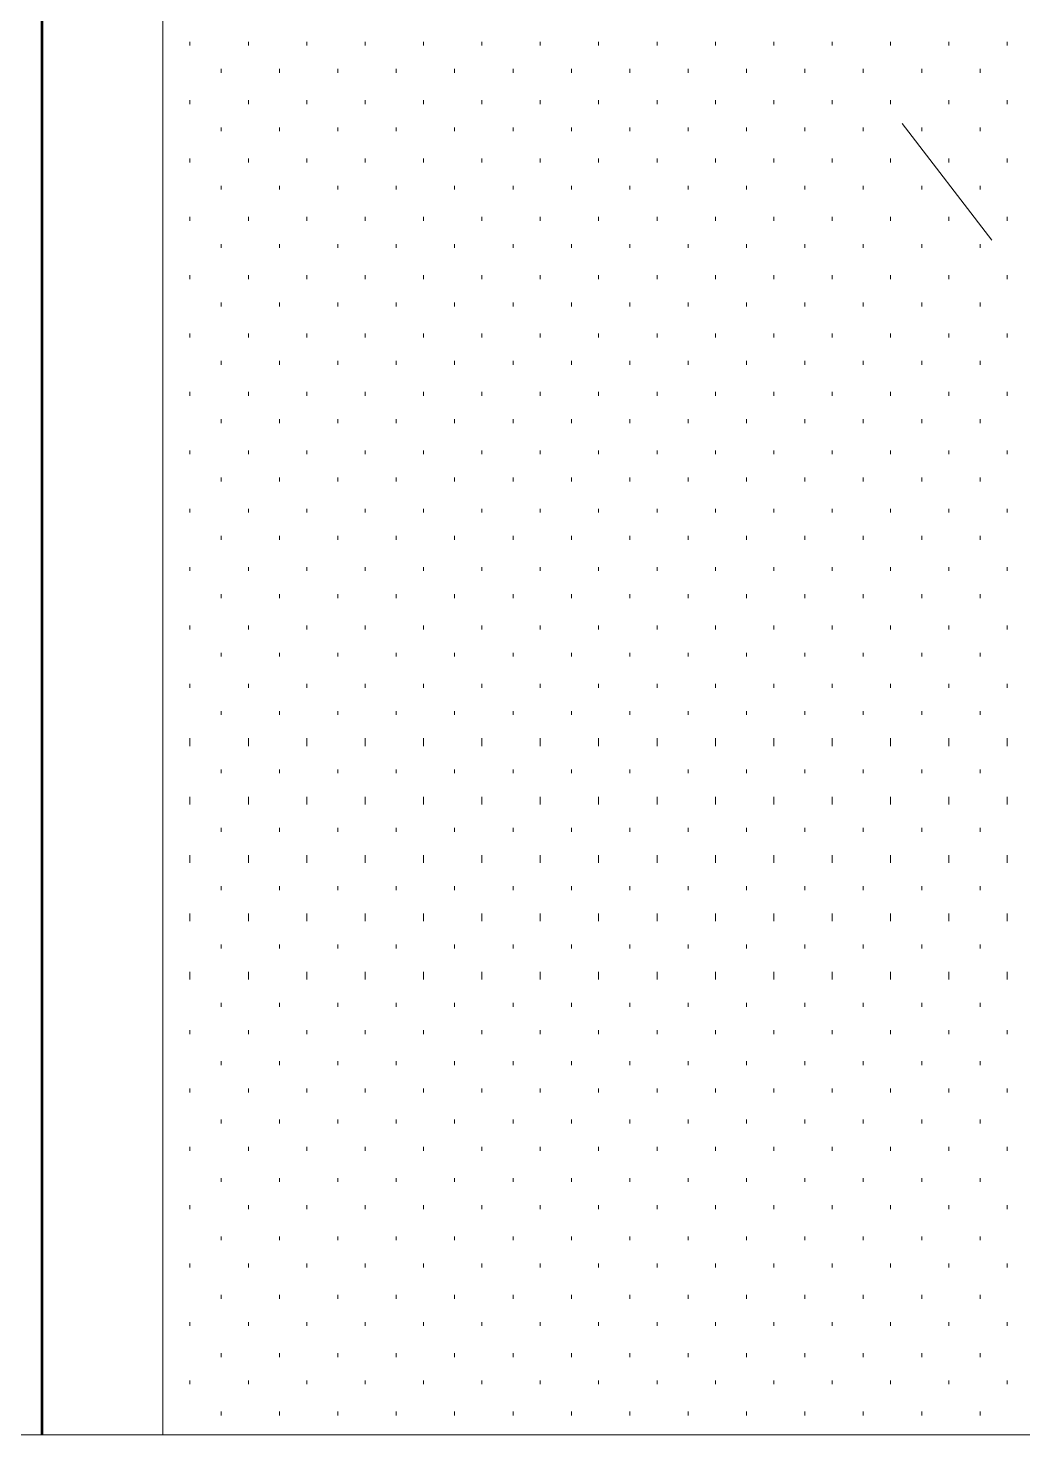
# Model space of a CAD drawing. Header units: inches. Extents: x -6061 to 13621, y -296 to 7483.
# Drawn here: x 12519.37 to 12539.84, y 670.54 to 699.49 of the extents above; entities that cross this region are included whole.
import ezdxf

# ---------------------------------------------------------------- set-up
doc = ezdxf.new("R2010")
doc.units = ezdxf.units.IN
doc.header["$MEASUREMENT"] = 0
doc.layers.get('0').update_dxf_attribs({"linetype": 'CONTINUOUS'})

msp = doc.modelspace()

# ---------------------------------------------------------------- linework, layer by layer
at = {"color": 7, "linetype": 'Continuous', "lineweight": 53, "true_color": 0x000007}
for q in [(12519.65709, 866.67745), (12519.65709, 670.53582)]:
    msp.add_line((12519.65709, 670.53582), q, dxfattribs=at)
at = {"color": 7, "linetype": 'Continuous', "lineweight": 9, "true_color": 0x000007}
for p, q in [((12519.65709, 766.56433), (12519.65709, 670.53582)), ((12522.1399, 766.56433), (12522.1399, 670.53582)), ((12522.1399, 764.08153), (12522.1399, 670.53582)), ((12539.19918, 695.12361), (12537.35709, 697.52632)), ((12502.83809, 670.53582), (12624.41547, 670.53582)), ((12519.65709, 670.53582), (12522.1399, 670.53582)), ((12522.1399, 670.53582), (12519.65709, 670.53582)), ((12627.539, 670.53582), (12519.65709, 670.53582)), ((12522.1399, 670.53582), (12558.18062, 670.53582)), ((12558.18062, 670.53582), (12522.1399, 670.53582))]:
    msp.add_line(p, q, dxfattribs=at)
at = {"color": 7, "linetype": 'Continuous', "lineweight": 9, "true_color": 0xffffff}
for p, q in [((12522.70053, 699.12813), (12522.70053, 699.20822)), ((12523.90189, 699.12813), (12523.90189, 699.20822)), ((12525.10325, 699.12813), (12525.10325, 699.20822)), ((12526.30461, 699.12813), (12526.30461, 699.20822)), ((12527.50596, 699.12813), (12527.50596, 699.20822)), ((12528.70732, 699.12813), (12528.70732, 699.20822)), ((12529.90868, 699.12813), (12529.90868, 699.20822)), ((12531.11004, 699.12813), (12531.11004, 699.20822)), ((12532.31139, 699.12813), (12532.31139, 699.20822)), ((12533.51275, 699.12813), (12533.51275, 699.20822)), ((12534.71411, 699.12813), (12534.71411, 699.20822)), ((12535.91547, 699.12813), (12535.91547, 699.20822)), ((12537.11682, 699.12813), (12537.11682, 699.20822)), ((12538.31818, 699.12813), (12538.31818, 699.20822)), ((12539.51954, 699.12813), (12539.51954, 699.20822)), ((12523.34126, 698.5675), (12523.34126, 698.64759)), ((12524.54262, 698.5675), (12524.54262, 698.64759)), ((12525.74397, 698.5675), (12525.74397, 698.64759)), ((12526.94533, 698.5675), (12526.94533, 698.64759)), ((12528.14669, 698.5675), (12528.14669, 698.64759)), ((12529.34805, 698.5675), (12529.34805, 698.64759)), ((12530.5494, 698.5675), (12530.5494, 698.64759)), ((12531.75076, 698.5675), (12531.75076, 698.64759)), ((12532.95212, 698.5675), (12532.95212, 698.64759)), ((12534.15347, 698.5675), (12534.15347, 698.64759)), ((12535.35483, 698.5675), (12535.35483, 698.64759)), ((12536.55619, 698.5675), (12536.55619, 698.64759)), ((12537.75755, 698.5675), (12537.75755, 698.64759)), ((12538.9589, 698.5675), (12538.9589, 698.64759)), ((12522.70053, 697.92677), (12522.70053, 698.00686)), ((12523.90189, 697.92677), (12523.90189, 698.00686)), ((12525.10325, 697.92677), (12525.10325, 698.00686)), ((12526.30461, 697.92677), (12526.30461, 698.00686)), ((12527.50596, 697.92677), (12527.50596, 698.00686)), ((12528.70732, 697.92677), (12528.70732, 698.00686)), ((12529.90868, 697.92677), (12529.90868, 698.00686)), ((12531.11004, 697.92677), (12531.11004, 698.00686)), ((12532.31139, 697.92677), (12532.31139, 698.00686)), ((12533.51275, 697.92677), (12533.51275, 698.00686)), ((12534.71411, 697.92677), (12534.71411, 698.00686)), ((12535.91547, 697.92677), (12535.91547, 698.00686)), ((12537.11682, 697.92677), (12537.11682, 698.00686)), ((12538.31818, 697.92677), (12538.31818, 698.00686)), ((12539.51954, 697.92677), (12539.51954, 698.00686)), ((12523.34126, 697.36614), (12523.34126, 697.44623)), ((12524.54262, 697.36614), (12524.54262, 697.44623)), ((12525.74397, 697.36614), (12525.74397, 697.44623)), ((12526.94533, 697.36614), (12526.94533, 697.44623)), ((12528.14669, 697.36614), (12528.14669, 697.44623)), ((12529.34805, 697.36614), (12529.34805, 697.44623)), ((12530.5494, 697.36614), (12530.5494, 697.44623)), ((12531.75076, 697.36614), (12531.75076, 697.44623)), ((12532.95212, 697.36614), (12532.95212, 697.44623)), ((12534.15347, 697.36614), (12534.15347, 697.44623)), ((12535.35483, 697.36614), (12535.35483, 697.44623)), ((12536.55619, 697.36614), (12536.55619, 697.44623)), ((12537.75755, 697.36614), (12537.75755, 697.44623)), ((12538.9589, 697.36614), (12538.9589, 697.44623)), ((12522.70053, 696.72542), (12522.70053, 696.80551)), ((12523.90189, 696.72542), (12523.90189, 696.80551)), ((12525.10325, 696.72542), (12525.10325, 696.80551)), ((12526.30461, 696.72542), (12526.30461, 696.80551)), ((12527.50596, 696.72542), (12527.50596, 696.80551)), ((12528.70732, 696.72542), (12528.70732, 696.80551)), ((12529.90868, 696.72542), (12529.90868, 696.80551)), ((12531.11004, 696.72542), (12531.11004, 696.80551)), ((12532.31139, 696.72542), (12532.31139, 696.80551)), ((12533.51275, 696.72542), (12533.51275, 696.80551)), ((12534.71411, 696.72542), (12534.71411, 696.80551)), ((12535.91547, 696.72542), (12535.91547, 696.80551)), ((12537.11682, 696.72542), (12537.11682, 696.80551)), ((12538.31818, 696.72542), (12538.31818, 696.80551)), ((12539.51954, 696.72542), (12539.51954, 696.80551)), ((12523.34126, 696.16478), (12523.34126, 696.24487)), ((12524.54262, 696.16478), (12524.54262, 696.24487)), ((12525.74397, 696.16478), (12525.74397, 696.24487)), ((12526.94533, 696.16478), (12526.94533, 696.24487)), ((12528.14669, 696.16478), (12528.14669, 696.24487)), ((12529.34805, 696.16478), (12529.34805, 696.24487)), ((12530.5494, 696.16478), (12530.5494, 696.24487)), ((12531.75076, 696.16478), (12531.75076, 696.24487)), ((12532.95212, 696.16478), (12532.95212, 696.24487)), ((12534.15347, 696.16478), (12534.15347, 696.24487)), ((12535.35483, 696.16478), (12535.35483, 696.24487)), ((12536.55619, 696.16478), (12536.55619, 696.24487)), ((12537.75755, 696.16478), (12537.75755, 696.24487)), ((12538.9589, 696.16478), (12538.9589, 696.24487)), ((12522.70053, 695.52406), (12522.70053, 695.60415)), ((12523.90189, 695.52406), (12523.90189, 695.60415)), ((12525.10325, 695.52406), (12525.10325, 695.60415)), ((12526.30461, 695.52406), (12526.30461, 695.60415)), ((12527.50596, 695.52406), (12527.50596, 695.60415)), ((12528.70732, 695.52406), (12528.70732, 695.60415)), ((12529.90868, 695.52406), (12529.90868, 695.60415)), ((12531.11004, 695.52406), (12531.11004, 695.60415)), ((12532.31139, 695.52406), (12532.31139, 695.60415)), ((12533.51275, 695.52406), (12533.51275, 695.60415)), ((12534.71411, 695.52406), (12534.71411, 695.60415)), ((12535.91547, 695.52406), (12535.91547, 695.60415)), ((12537.11682, 695.52406), (12537.11682, 695.60415)), ((12538.31818, 695.52406), (12538.31818, 695.60415)), ((12539.51954, 695.52406), (12539.51954, 695.60415)), ((12523.34126, 694.96343), (12523.34126, 695.04352)), ((12524.54262, 694.96343), (12524.54262, 695.04352)), ((12525.74397, 694.96343), (12525.74397, 695.04352)), ((12526.94533, 694.96343), (12526.94533, 695.04352)), ((12528.14669, 694.96343), (12528.14669, 695.04352)), ((12529.34805, 694.96343), (12529.34805, 695.04352)), ((12530.5494, 694.96343), (12530.5494, 695.04352)), ((12531.75076, 694.96343), (12531.75076, 695.04352)), ((12532.95212, 694.96343), (12532.95212, 695.04352)), ((12534.15347, 694.96343), (12534.15347, 695.04352)), ((12535.35483, 694.96343), (12535.35483, 695.04352)), ((12536.55619, 694.96343), (12536.55619, 695.04352)), ((12537.75755, 694.96343), (12537.75755, 695.04352)), ((12538.9589, 694.96343), (12538.9589, 695.04352)), ((12522.70053, 694.3227), (12522.70053, 694.40279)), ((12523.90189, 694.3227), (12523.90189, 694.40279)), ((12525.10325, 694.3227), (12525.10325, 694.40279)), ((12526.30461, 694.3227), (12526.30461, 694.40279)), ((12527.50596, 694.3227), (12527.50596, 694.40279)), ((12528.70732, 694.3227), (12528.70732, 694.40279)), ((12529.90868, 694.3227), (12529.90868, 694.40279)), ((12531.11004, 694.3227), (12531.11004, 694.40279)), ((12532.31139, 694.3227), (12532.31139, 694.40279)), ((12533.51275, 694.3227), (12533.51275, 694.40279)), ((12534.71411, 694.3227), (12534.71411, 694.40279)), ((12535.91547, 694.3227), (12535.91547, 694.40279)), ((12537.11682, 694.3227), (12537.11682, 694.40279)), ((12538.31818, 694.3227), (12538.31818, 694.40279)), ((12539.51954, 694.3227), (12539.51954, 694.40279)), ((12523.34126, 693.76207), (12523.34126, 693.84216)), ((12524.54262, 693.76207), (12524.54262, 693.84216)), ((12525.74397, 693.76207), (12525.74397, 693.84216)), ((12526.94533, 693.76207), (12526.94533, 693.84216)), ((12528.14669, 693.76207), (12528.14669, 693.84216)), ((12529.34805, 693.76207), (12529.34805, 693.84216)), ((12530.5494, 693.76207), (12530.5494, 693.84216)), ((12531.75076, 693.76207), (12531.75076, 693.84216)), ((12532.95212, 693.76207), (12532.95212, 693.84216)), ((12534.15347, 693.76207), (12534.15347, 693.84216)), ((12535.35483, 693.76207), (12535.35483, 693.84216)), ((12536.55619, 693.76207), (12536.55619, 693.84216)), ((12537.75755, 693.76207), (12537.75755, 693.84216)), ((12538.9589, 693.76207), (12538.9589, 693.84216)), ((12522.70053, 693.12134), (12522.70053, 693.20143)), ((12523.90189, 693.12134), (12523.90189, 693.20143)), ((12525.10325, 693.12134), (12525.10325, 693.20143)), ((12526.30461, 693.12134), (12526.30461, 693.20143)), ((12527.50596, 693.12134), (12527.50596, 693.20143)), ((12528.70732, 693.12134), (12528.70732, 693.20143)), ((12529.90868, 693.12134), (12529.90868, 693.20143)), ((12531.11004, 693.12134), (12531.11004, 693.20143)), ((12532.31139, 693.12134), (12532.31139, 693.20143)), ((12533.51275, 693.12134), (12533.51275, 693.20143)), ((12534.71411, 693.12134), (12534.71411, 693.20143)), ((12535.91547, 693.12134), (12535.91547, 693.20143)), ((12537.11682, 693.12134), (12537.11682, 693.20143)), ((12538.31818, 693.12134), (12538.31818, 693.20143)), ((12539.51954, 693.12134), (12539.51954, 693.20143)), ((12523.34126, 692.56071), (12523.34126, 692.6408)), ((12524.54262, 692.56071), (12524.54262, 692.6408)), ((12525.74397, 692.56071), (12525.74397, 692.6408)), ((12526.94533, 692.56071), (12526.94533, 692.6408)), ((12528.14669, 692.56071), (12528.14669, 692.6408)), ((12529.34805, 692.56071), (12529.34805, 692.6408)), ((12530.5494, 692.56071), (12530.5494, 692.6408)), ((12531.75076, 692.56071), (12531.75076, 692.6408)), ((12532.95212, 692.56071), (12532.95212, 692.6408)), ((12534.15347, 692.56071), (12534.15347, 692.6408)), ((12535.35483, 692.56071), (12535.35483, 692.6408)), ((12536.55619, 692.56071), (12536.55619, 692.6408)), ((12537.75755, 692.56071), (12537.75755, 692.6408)), ((12538.9589, 692.56071), (12538.9589, 692.6408)), ((12522.70053, 691.91999), (12522.70053, 692.00008)), ((12523.90189, 691.91999), (12523.90189, 692.00008)), ((12525.10325, 691.91999), (12525.10325, 692.00008)), ((12526.30461, 691.91999), (12526.30461, 692.00008)), ((12527.50596, 691.91999), (12527.50596, 692.00008)), ((12528.70732, 691.91999), (12528.70732, 692.00008)), ((12529.90868, 691.91999), (12529.90868, 692.00008)), ((12531.11004, 691.91999), (12531.11004, 692.00008)), ((12532.31139, 691.91999), (12532.31139, 692.00008)), ((12533.51275, 691.91999), (12533.51275, 692.00008)), ((12534.71411, 691.91999), (12534.71411, 692.00008)), ((12535.91547, 691.91999), (12535.91547, 692.00008)), ((12537.11682, 691.91999), (12537.11682, 692.00008)), ((12538.31818, 691.91999), (12538.31818, 692.00008)), ((12539.51954, 691.91999), (12539.51954, 692.00008)), ((12523.34126, 691.35935), (12523.34126, 691.43944)), ((12524.54262, 691.35935), (12524.54262, 691.43944)), ((12525.74397, 691.35935), (12525.74397, 691.43944)), ((12526.94533, 691.35935), (12526.94533, 691.43944)), ((12528.14669, 691.35935), (12528.14669, 691.43944)), ((12529.34805, 691.35935), (12529.34805, 691.43944)), ((12530.5494, 691.35935), (12530.5494, 691.43944)), ((12531.75076, 691.35935), (12531.75076, 691.43944)), ((12532.95212, 691.35935), (12532.95212, 691.43944)), ((12534.15347, 691.35935), (12534.15347, 691.43944)), ((12535.35483, 691.35935), (12535.35483, 691.43944)), ((12536.55619, 691.35935), (12536.55619, 691.43944)), ((12537.75755, 691.35935), (12537.75755, 691.43944)), ((12538.9589, 691.35935), (12538.9589, 691.43944)), ((12522.70053, 690.71863), (12522.70053, 690.79872)), ((12523.90189, 690.71863), (12523.90189, 690.79872)), ((12525.10325, 690.71863), (12525.10325, 690.79872)), ((12526.30461, 690.71863), (12526.30461, 690.79872)), ((12527.50596, 690.71863), (12527.50596, 690.79872)), ((12528.70732, 690.71863), (12528.70732, 690.79872)), ((12529.90868, 690.71863), (12529.90868, 690.79872)), ((12531.11004, 690.71863), (12531.11004, 690.79872)), ((12532.31139, 690.71863), (12532.31139, 690.79872)), ((12533.51275, 690.71863), (12533.51275, 690.79872)), ((12534.71411, 690.71863), (12534.71411, 690.79872)), ((12535.91547, 690.71863), (12535.91547, 690.79872)), ((12537.11682, 690.71863), (12537.11682, 690.79872)), ((12538.31818, 690.71863), (12538.31818, 690.79872)), ((12539.51954, 690.71863), (12539.51954, 690.79872)), ((12523.34126, 690.158), (12523.34126, 690.23809)), ((12524.54262, 690.158), (12524.54262, 690.23809)), ((12525.74397, 690.158), (12525.74397, 690.23809)), ((12526.94533, 690.158), (12526.94533, 690.23809)), ((12528.14669, 690.158), (12528.14669, 690.23809)), ((12529.34805, 690.158), (12529.34805, 690.23809)), ((12530.5494, 690.158), (12530.5494, 690.23809)), ((12531.75076, 690.158), (12531.75076, 690.23809)), ((12532.95212, 690.158), (12532.95212, 690.23809)), ((12534.15347, 690.158), (12534.15347, 690.23809)), ((12535.35483, 690.158), (12535.35483, 690.23809)), ((12536.55619, 690.158), (12536.55619, 690.23809)), ((12537.75755, 690.158), (12537.75755, 690.23809)), ((12538.9589, 690.158), (12538.9589, 690.23809)), ((12522.70053, 689.51727), (12522.70053, 689.59736)), ((12523.90189, 689.51727), (12523.90189, 689.59736)), ((12525.10325, 689.51727), (12525.10325, 689.59736)), ((12526.30461, 689.51727), (12526.30461, 689.59736)), ((12527.50596, 689.51727), (12527.50596, 689.59736)), ((12528.70732, 689.51727), (12528.70732, 689.59736)), ((12529.90868, 689.51727), (12529.90868, 689.59736)), ((12531.11004, 689.51727), (12531.11004, 689.59736)), ((12532.31139, 689.51727), (12532.31139, 689.59736)), ((12533.51275, 689.51727), (12533.51275, 689.59736)), ((12534.71411, 689.51727), (12534.71411, 689.59736)), ((12535.91547, 689.51727), (12535.91547, 689.59736)), ((12537.11682, 689.51727), (12537.11682, 689.59736)), ((12538.31818, 689.51727), (12538.31818, 689.59736)), ((12539.51954, 689.51727), (12539.51954, 689.59736)), ((12523.34126, 688.95664), (12523.34126, 689.03673)), ((12524.54262, 688.95664), (12524.54262, 689.03673)), ((12525.74397, 688.95664), (12525.74397, 689.03673)), ((12526.94533, 688.95664), (12526.94533, 689.03673)), ((12528.14669, 688.95664), (12528.14669, 689.03673)), ((12529.34805, 688.95664), (12529.34805, 689.03673)), ((12530.5494, 688.95664), (12530.5494, 689.03673)), ((12531.75076, 688.95664), (12531.75076, 689.03673)), ((12532.95212, 688.95664), (12532.95212, 689.03673)), ((12534.15347, 688.95664), (12534.15347, 689.03673)), ((12535.35483, 688.95664), (12535.35483, 689.03673)), ((12536.55619, 688.95664), (12536.55619, 689.03673)), ((12537.75755, 688.95664), (12537.75755, 689.03673)), ((12538.9589, 688.95664), (12538.9589, 689.03673)), ((12522.70053, 688.31591), (12522.70053, 688.39601)), ((12523.90189, 688.31591), (12523.90189, 688.39601)), ((12525.10325, 688.31591), (12525.10325, 688.39601)), ((12526.30461, 688.31591), (12526.30461, 688.39601)), ((12527.50596, 688.31591), (12527.50596, 688.39601)), ((12528.70732, 688.31591), (12528.70732, 688.39601)), ((12529.90868, 688.31591), (12529.90868, 688.39601)), ((12531.11004, 688.31591), (12531.11004, 688.39601)), ((12532.31139, 688.31591), (12532.31139, 688.39601)), ((12533.51275, 688.31591), (12533.51275, 688.39601)), ((12534.71411, 688.31591), (12534.71411, 688.39601)), ((12535.91547, 688.31591), (12535.91547, 688.39601)), ((12537.11682, 688.31591), (12537.11682, 688.39601)), ((12538.31818, 688.31591), (12538.31818, 688.39601)), ((12539.51954, 688.31591), (12539.51954, 688.39601)), ((12523.34126, 687.75528), (12523.34126, 687.83537)), ((12524.54262, 687.75528), (12524.54262, 687.83537)), ((12525.74397, 687.75528), (12525.74397, 687.83537)), ((12526.94533, 687.75528), (12526.94533, 687.83537)), ((12528.14669, 687.75528), (12528.14669, 687.83537)), ((12529.34805, 687.75528), (12529.34805, 687.83537)), ((12530.5494, 687.75528), (12530.5494, 687.83537)), ((12531.75076, 687.75528), (12531.75076, 687.83537)), ((12532.95212, 687.75528), (12532.95212, 687.83537)), ((12534.15347, 687.75528), (12534.15347, 687.83537)), ((12535.35483, 687.75528), (12535.35483, 687.83537)), ((12536.55619, 687.75528), (12536.55619, 687.83537)), ((12537.75755, 687.75528), (12537.75755, 687.83537)), ((12538.9589, 687.75528), (12538.9589, 687.83537)), ((12522.70053, 687.11456), (12522.70053, 687.19465)), ((12523.90189, 687.11456), (12523.90189, 687.19465)), ((12525.10325, 687.11456), (12525.10325, 687.19465)), ((12526.30461, 687.11456), (12526.30461, 687.19465)), ((12527.50596, 687.11456), (12527.50596, 687.19465)), ((12528.70732, 687.11456), (12528.70732, 687.19465)), ((12529.90868, 687.11456), (12529.90868, 687.19465)), ((12531.11004, 687.11456), (12531.11004, 687.19465)), ((12532.31139, 687.11456), (12532.31139, 687.19465)), ((12533.51275, 687.11456), (12533.51275, 687.19465)), ((12534.71411, 687.11456), (12534.71411, 687.19465)), ((12535.91547, 687.11456), (12535.91547, 687.19465)), ((12537.11682, 687.11456), (12537.11682, 687.19465)), ((12538.31818, 687.11456), (12538.31818, 687.19465)), ((12539.51954, 687.11456), (12539.51954, 687.19465)), ((12523.34126, 686.55392), (12523.34126, 686.63401)), ((12524.54262, 686.55392), (12524.54262, 686.63401)), ((12525.74397, 686.55392), (12525.74397, 686.63401)), ((12526.94533, 686.55392), (12526.94533, 686.63401)), ((12528.14669, 686.55392), (12528.14669, 686.63401)), ((12529.34805, 686.55392), (12529.34805, 686.63401)), ((12530.5494, 686.55392), (12530.5494, 686.63401)), ((12531.75076, 686.55392), (12531.75076, 686.63401)), ((12532.95212, 686.55392), (12532.95212, 686.63401)), ((12534.15347, 686.55392), (12534.15347, 686.63401)), ((12535.35483, 686.55392), (12535.35483, 686.63401)), ((12536.55619, 686.55392), (12536.55619, 686.63401)), ((12537.75755, 686.55392), (12537.75755, 686.63401)), ((12538.9589, 686.55392), (12538.9589, 686.63401)), ((12522.70053, 685.9132), (12522.70053, 685.99329)), ((12523.90189, 685.9132), (12523.90189, 685.99329)), ((12525.10325, 685.9132), (12525.10325, 685.99329)), ((12526.30461, 685.9132), (12526.30461, 685.99329)), ((12527.50596, 685.9132), (12527.50596, 685.99329)), ((12528.70732, 685.9132), (12528.70732, 685.99329)), ((12529.90868, 685.9132), (12529.90868, 685.99329)), ((12531.11004, 685.9132), (12531.11004, 685.99329)), ((12532.31139, 685.9132), (12532.31139, 685.99329)), ((12533.51275, 685.9132), (12533.51275, 685.99329)), ((12534.71411, 685.9132), (12534.71411, 685.99329)), ((12535.91547, 685.9132), (12535.91547, 685.99329)), ((12537.11682, 685.9132), (12537.11682, 685.99329)), ((12538.31818, 685.9132), (12538.31818, 685.99329)), ((12539.51954, 685.9132), (12539.51954, 685.99329)), ((12523.34126, 685.35257), (12523.34126, 685.43266)), ((12524.54262, 685.35257), (12524.54262, 685.43266)), ((12525.74397, 685.35257), (12525.74397, 685.43266)), ((12526.94533, 685.35257), (12526.94533, 685.43266)), ((12528.14669, 685.35257), (12528.14669, 685.43266)), ((12529.34805, 685.35257), (12529.34805, 685.43266)), ((12530.5494, 685.35257), (12530.5494, 685.43266)), ((12531.75076, 685.35257), (12531.75076, 685.43266)), ((12532.95212, 685.35257), (12532.95212, 685.43266)), ((12534.15347, 685.35257), (12534.15347, 685.43266)), ((12535.35483, 685.35257), (12535.35483, 685.43266)), ((12536.55619, 685.35257), (12536.55619, 685.43266)), ((12537.75755, 685.35257), (12537.75755, 685.43266)), ((12538.9589, 685.35257), (12538.9589, 685.43266)), ((12522.70053, 684.71184), (12522.70053, 684.87202)), ((12523.90189, 684.71184), (12523.90189, 684.87202)), ((12525.10325, 684.71184), (12525.10325, 684.87202)), ((12526.30461, 684.71184), (12526.30461, 684.87202)), ((12527.50596, 684.71184), (12527.50596, 684.87202)), ((12528.70732, 684.71184), (12528.70732, 684.87202)), ((12529.90868, 684.71184), (12529.90868, 684.87202)), ((12531.11004, 684.71184), (12531.11004, 684.87202)), ((12532.31139, 684.71184), (12532.31139, 684.87202)), ((12533.51275, 684.71184), (12533.51275, 684.87202)), ((12534.71411, 684.71184), (12534.71411, 684.87202)), ((12535.91547, 684.71184), (12535.91547, 684.87202)), ((12537.11682, 684.71184), (12537.11682, 684.87202)), ((12538.31818, 684.71184), (12538.31818, 684.87202)), ((12539.51954, 684.71184), (12539.51954, 684.87202)), ((12523.34126, 684.15121), (12523.34126, 684.2313)), ((12524.54262, 684.15121), (12524.54262, 684.2313)), ((12525.74397, 684.15121), (12525.74397, 684.2313)), ((12526.94533, 684.15121), (12526.94533, 684.2313)), ((12528.14669, 684.15121), (12528.14669, 684.2313)), ((12529.34805, 684.15121), (12529.34805, 684.2313)), ((12530.5494, 684.15121), (12530.5494, 684.2313)), ((12531.75076, 684.15121), (12531.75076, 684.2313)), ((12532.95212, 684.15121), (12532.95212, 684.2313)), ((12534.15347, 684.15121), (12534.15347, 684.2313)), ((12535.35483, 684.15121), (12535.35483, 684.2313)), ((12536.55619, 684.15121), (12536.55619, 684.2313)), ((12537.75755, 684.15121), (12537.75755, 684.2313)), ((12538.9589, 684.15121), (12538.9589, 684.2313)), ((12522.70053, 683.51048), (12522.70053, 683.67067)), ((12523.90189, 683.51048), (12523.90189, 683.67067)), ((12525.10325, 683.51048), (12525.10325, 683.67067)), ((12526.30461, 683.51048), (12526.30461, 683.67067)), ((12527.50596, 683.51048), (12527.50596, 683.67067)), ((12528.70732, 683.51048), (12528.70732, 683.67067)), ((12529.90868, 683.51048), (12529.90868, 683.67067)), ((12531.11004, 683.51048), (12531.11004, 683.67067)), ((12532.31139, 683.51048), (12532.31139, 683.67067)), ((12533.51275, 683.51048), (12533.51275, 683.67067)), ((12534.71411, 683.51048), (12534.71411, 683.67067)), ((12535.91547, 683.51048), (12535.91547, 683.67067)), ((12537.11682, 683.51048), (12537.11682, 683.67067)), ((12538.31818, 683.51048), (12538.31818, 683.67067)), ((12539.51954, 683.51048), (12539.51954, 683.67067)), ((12523.34126, 682.94985), (12523.34126, 683.02994)), ((12524.54262, 682.94985), (12524.54262, 683.02994)), ((12525.74397, 682.94985), (12525.74397, 683.02994)), ((12526.94533, 682.94985), (12526.94533, 683.02994)), ((12528.14669, 682.94985), (12528.14669, 683.02994)), ((12529.34805, 682.94985), (12529.34805, 683.02994)), ((12530.5494, 682.94985), (12530.5494, 683.02994)), ((12531.75076, 682.94985), (12531.75076, 683.02994)), ((12532.95212, 682.94985), (12532.95212, 683.02994)), ((12534.15347, 682.94985), (12534.15347, 683.02994)), ((12535.35483, 682.94985), (12535.35483, 683.02994)), ((12536.55619, 682.94985), (12536.55619, 683.02994)), ((12537.75755, 682.94985), (12537.75755, 683.02994)), ((12538.9589, 682.94985), (12538.9589, 683.02994)), ((12522.70053, 682.30913), (12522.70053, 682.46931)), ((12523.90189, 682.30913), (12523.90189, 682.46931)), ((12525.10325, 682.30913), (12525.10325, 682.46931)), ((12526.30461, 682.30913), (12526.30461, 682.46931)), ((12527.50596, 682.30913), (12527.50596, 682.46931)), ((12528.70732, 682.30913), (12528.70732, 682.46931)), ((12529.90868, 682.30913), (12529.90868, 682.46931)), ((12531.11004, 682.30913), (12531.11004, 682.46931)), ((12532.31139, 682.30913), (12532.31139, 682.46931)), ((12533.51275, 682.30913), (12533.51275, 682.46931)), ((12534.71411, 682.30913), (12534.71411, 682.46931)), ((12535.91547, 682.30913), (12535.91547, 682.46931)), ((12537.11682, 682.30913), (12537.11682, 682.46931)), ((12538.31818, 682.30913), (12538.31818, 682.46931)), ((12539.51954, 682.30913), (12539.51954, 682.46931)), ((12523.34126, 681.74849), (12523.34126, 681.82858)), ((12524.54262, 681.74849), (12524.54262, 681.82858)), ((12525.74397, 681.74849), (12525.74397, 681.82858)), ((12526.94533, 681.74849), (12526.94533, 681.82858)), ((12528.14669, 681.74849), (12528.14669, 681.82858)), ((12529.34805, 681.74849), (12529.34805, 681.82858)), ((12530.5494, 681.74849), (12530.5494, 681.82858)), ((12531.75076, 681.74849), (12531.75076, 681.82858)), ((12532.95212, 681.74849), (12532.95212, 681.82858)), ((12534.15347, 681.74849), (12534.15347, 681.82858)), ((12535.35483, 681.74849), (12535.35483, 681.82858)), ((12536.55619, 681.74849), (12536.55619, 681.82858)), ((12537.75755, 681.74849), (12537.75755, 681.82858)), ((12538.9589, 681.74849), (12538.9589, 681.82858)), ((12522.70053, 681.10777), (12522.70053, 681.26795)), ((12523.90189, 681.10777), (12523.90189, 681.26795)), ((12525.10325, 681.10777), (12525.10325, 681.26795)), ((12526.30461, 681.10777), (12526.30461, 681.26795)), ((12527.50596, 681.10777), (12527.50596, 681.26795)), ((12528.70732, 681.10777), (12528.70732, 681.26795)), ((12529.90868, 681.10777), (12529.90868, 681.26795)), ((12531.11004, 681.10777), (12531.11004, 681.26795)), ((12532.31139, 681.10777), (12532.31139, 681.26795)), ((12533.51275, 681.10777), (12533.51275, 681.26795)), ((12534.71411, 681.10777), (12534.71411, 681.26795)), ((12535.91547, 681.10777), (12535.91547, 681.26795)), ((12537.11682, 681.10777), (12537.11682, 681.26795)), ((12538.31818, 681.10777), (12538.31818, 681.26795)), ((12539.51954, 681.10777), (12539.51954, 681.26795)), ((12523.34126, 680.54714), (12523.34126, 680.62723)), ((12524.54262, 680.54714), (12524.54262, 680.62723)), ((12525.74397, 680.54714), (12525.74397, 680.62723)), ((12526.94533, 680.54714), (12526.94533, 680.62723)), ((12528.14669, 680.54714), (12528.14669, 680.62723)), ((12529.34805, 680.54714), (12529.34805, 680.62723)), ((12530.5494, 680.54714), (12530.5494, 680.62723)), ((12531.75076, 680.54714), (12531.75076, 680.62723)), ((12532.95212, 680.54714), (12532.95212, 680.62723)), ((12534.15347, 680.54714), (12534.15347, 680.62723)), ((12535.35483, 680.54714), (12535.35483, 680.62723)), ((12536.55619, 680.54714), (12536.55619, 680.62723)), ((12537.75755, 680.54714), (12537.75755, 680.62723)), ((12538.9589, 680.54714), (12538.9589, 680.62723)), ((12522.70053, 679.90641), (12522.70053, 680.06659)), ((12523.90189, 679.90641), (12523.90189, 680.06659)), ((12525.10325, 679.90641), (12525.10325, 680.06659)), ((12526.30461, 679.90641), (12526.30461, 680.06659)), ((12527.50596, 679.90641), (12527.50596, 680.06659)), ((12528.70732, 679.90641), (12528.70732, 680.06659)), ((12529.90868, 679.90641), (12529.90868, 680.06659)), ((12531.11004, 679.90641), (12531.11004, 680.06659)), ((12532.31139, 679.90641), (12532.31139, 680.06659)), ((12533.51275, 679.90641), (12533.51275, 680.06659)), ((12534.71411, 679.90641), (12534.71411, 680.06659)), ((12535.91547, 679.90641), (12535.91547, 680.06659)), ((12537.11682, 679.90641), (12537.11682, 680.06659)), ((12538.31818, 679.90641), (12538.31818, 680.06659)), ((12539.51954, 679.90641), (12539.51954, 680.06659)), ((12523.34126, 679.34578), (12523.34126, 679.42587)), ((12524.54262, 679.34578), (12524.54262, 679.42587)), ((12525.74397, 679.34578), (12525.74397, 679.42587)), ((12526.94533, 679.34578), (12526.94533, 679.42587)), ((12528.14669, 679.34578), (12528.14669, 679.42587)), ((12529.34805, 679.34578), (12529.34805, 679.42587)), ((12530.5494, 679.34578), (12530.5494, 679.42587)), ((12531.75076, 679.34578), (12531.75076, 679.42587)), ((12532.95212, 679.34578), (12532.95212, 679.42587)), ((12534.15347, 679.34578), (12534.15347, 679.42587)), ((12535.35483, 679.34578), (12535.35483, 679.42587)), ((12536.55619, 679.34578), (12536.55619, 679.42587)), ((12537.75755, 679.34578), (12537.75755, 679.42587)), ((12538.9589, 679.34578), (12538.9589, 679.42587)), ((12522.70053, 678.78515), (12522.70053, 678.86524)), ((12523.90189, 678.78515), (12523.90189, 678.86524)), ((12525.10325, 678.78515), (12525.10325, 678.86524)), ((12526.30461, 678.78515), (12526.30461, 678.86524)), ((12527.50596, 678.78515), (12527.50596, 678.86524)), ((12528.70732, 678.78515), (12528.70732, 678.86524)), ((12529.90868, 678.78515), (12529.90868, 678.86524)), ((12531.11004, 678.78515), (12531.11004, 678.86524)), ((12532.31139, 678.78515), (12532.31139, 678.86524)), ((12533.51275, 678.78515), (12533.51275, 678.86524)), ((12534.71411, 678.78515), (12534.71411, 678.86524)), ((12535.91547, 678.78515), (12535.91547, 678.86524)), ((12537.11682, 678.78515), (12537.11682, 678.86524)), ((12538.31818, 678.78515), (12538.31818, 678.86524)), ((12539.51954, 678.78515), (12539.51954, 678.86524)), ((12523.34126, 678.14442), (12523.34126, 678.22451)), ((12524.54262, 678.14442), (12524.54262, 678.22451)), ((12525.74397, 678.14442), (12525.74397, 678.22451)), ((12526.94533, 678.14442), (12526.94533, 678.22451)), ((12528.14669, 678.14442), (12528.14669, 678.22451)), ((12529.34805, 678.14442), (12529.34805, 678.22451)), ((12530.5494, 678.14442), (12530.5494, 678.22451)), ((12531.75076, 678.14442), (12531.75076, 678.22451)), ((12532.95212, 678.14442), (12532.95212, 678.22451)), ((12534.15347, 678.14442), (12534.15347, 678.22451)), ((12535.35483, 678.14442), (12535.35483, 678.22451)), ((12536.55619, 678.14442), (12536.55619, 678.22451)), ((12537.75755, 678.14442), (12537.75755, 678.22451)), ((12538.9589, 678.14442), (12538.9589, 678.22451)), ((12522.70053, 677.58379), (12522.70053, 677.66388)), ((12523.90189, 677.58379), (12523.90189, 677.66388)), ((12525.10325, 677.58379), (12525.10325, 677.66388)), ((12526.30461, 677.58379), (12526.30461, 677.66388)), ((12527.50596, 677.58379), (12527.50596, 677.66388)), ((12528.70732, 677.58379), (12528.70732, 677.66388)), ((12529.90868, 677.58379), (12529.90868, 677.66388)), ((12531.11004, 677.58379), (12531.11004, 677.66388)), ((12532.31139, 677.58379), (12532.31139, 677.66388)), ((12533.51275, 677.58379), (12533.51275, 677.66388)), ((12534.71411, 677.58379), (12534.71411, 677.66388)), ((12535.91547, 677.58379), (12535.91547, 677.66388)), ((12537.11682, 677.58379), (12537.11682, 677.66388)), ((12538.31818, 677.58379), (12538.31818, 677.66388)), ((12539.51954, 677.58379), (12539.51954, 677.66388)), ((12523.34126, 676.94306), (12523.34126, 677.02315)), ((12524.54262, 676.94306), (12524.54262, 677.02315)), ((12525.74397, 676.94306), (12525.74397, 677.02315)), ((12526.94533, 676.94306), (12526.94533, 677.02315)), ((12528.14669, 676.94306), (12528.14669, 677.02315)), ((12529.34805, 676.94306), (12529.34805, 677.02315)), ((12530.5494, 676.94306), (12530.5494, 677.02315)), ((12531.75076, 676.94306), (12531.75076, 677.02315)), ((12532.95212, 676.94306), (12532.95212, 677.02315)), ((12534.15347, 676.94306), (12534.15347, 677.02315)), ((12535.35483, 676.94306), (12535.35483, 677.02315)), ((12536.55619, 676.94306), (12536.55619, 677.02315)), ((12537.75755, 676.94306), (12537.75755, 677.02315)), ((12538.9589, 676.94306), (12538.9589, 677.02315)), ((12522.70053, 676.38243), (12522.70053, 676.46252)), ((12523.90189, 676.38243), (12523.90189, 676.46252)), ((12525.10325, 676.38243), (12525.10325, 676.46252)), ((12526.30461, 676.38243), (12526.30461, 676.46252)), ((12527.50596, 676.38243), (12527.50596, 676.46252)), ((12528.70732, 676.38243), (12528.70732, 676.46252)), ((12529.90868, 676.38243), (12529.90868, 676.46252)), ((12531.11004, 676.38243), (12531.11004, 676.46252)), ((12532.31139, 676.38243), (12532.31139, 676.46252)), ((12533.51275, 676.38243), (12533.51275, 676.46252)), ((12534.71411, 676.38243), (12534.71411, 676.46252)), ((12535.91547, 676.38243), (12535.91547, 676.46252)), ((12537.11682, 676.38243), (12537.11682, 676.46252)), ((12538.31818, 676.38243), (12538.31818, 676.46252)), ((12539.51954, 676.38243), (12539.51954, 676.46252)), ((12523.34126, 675.74171), (12523.34126, 675.8218)), ((12524.54262, 675.74171), (12524.54262, 675.8218)), ((12525.74397, 675.74171), (12525.74397, 675.8218)), ((12526.94533, 675.74171), (12526.94533, 675.8218)), ((12528.14669, 675.74171), (12528.14669, 675.8218)), ((12529.34805, 675.74171), (12529.34805, 675.8218)), ((12530.5494, 675.74171), (12530.5494, 675.8218)), ((12531.75076, 675.74171), (12531.75076, 675.8218)), ((12532.95212, 675.74171), (12532.95212, 675.8218)), ((12534.15347, 675.74171), (12534.15347, 675.8218)), ((12535.35483, 675.74171), (12535.35483, 675.8218)), ((12536.55619, 675.74171), (12536.55619, 675.8218)), ((12537.75755, 675.74171), (12537.75755, 675.8218)), ((12538.9589, 675.74171), (12538.9589, 675.8218)), ((12522.70053, 675.18107), (12522.70053, 675.26116)), ((12523.90189, 675.18107), (12523.90189, 675.26116)), ((12525.10325, 675.18107), (12525.10325, 675.26116)), ((12526.30461, 675.18107), (12526.30461, 675.26116)), ((12527.50596, 675.18107), (12527.50596, 675.26116)), ((12528.70732, 675.18107), (12528.70732, 675.26116)), ((12529.90868, 675.18107), (12529.90868, 675.26116)), ((12531.11004, 675.18107), (12531.11004, 675.26116)), ((12532.31139, 675.18107), (12532.31139, 675.26116)), ((12533.51275, 675.18107), (12533.51275, 675.26116)), ((12534.71411, 675.18107), (12534.71411, 675.26116)), ((12535.91547, 675.18107), (12535.91547, 675.26116)), ((12537.11682, 675.18107), (12537.11682, 675.26116)), ((12538.31818, 675.18107), (12538.31818, 675.26116)), ((12539.51954, 675.18107), (12539.51954, 675.26116)), ((12523.34126, 674.54035), (12523.34126, 674.62044)), ((12524.54262, 674.54035), (12524.54262, 674.62044)), ((12525.74397, 674.54035), (12525.74397, 674.62044)), ((12526.94533, 674.54035), (12526.94533, 674.62044)), ((12528.14669, 674.54035), (12528.14669, 674.62044)), ((12529.34805, 674.54035), (12529.34805, 674.62044)), ((12530.5494, 674.54035), (12530.5494, 674.62044)), ((12531.75076, 674.54035), (12531.75076, 674.62044)), ((12532.95212, 674.54035), (12532.95212, 674.62044)), ((12534.15347, 674.54035), (12534.15347, 674.62044)), ((12535.35483, 674.54035), (12535.35483, 674.62044)), ((12536.55619, 674.54035), (12536.55619, 674.62044)), ((12537.75755, 674.54035), (12537.75755, 674.62044)), ((12538.9589, 674.54035), (12538.9589, 674.62044)), ((12522.70053, 673.97972), (12522.70053, 674.05981)), ((12523.90189, 673.97972), (12523.90189, 674.05981)), ((12525.10325, 673.97972), (12525.10325, 674.05981)), ((12526.30461, 673.97972), (12526.30461, 674.05981)), ((12527.50596, 673.97972), (12527.50596, 674.05981)), ((12528.70732, 673.97972), (12528.70732, 674.05981)), ((12529.90868, 673.97972), (12529.90868, 674.05981)), ((12531.11004, 673.97972), (12531.11004, 674.05981)), ((12532.31139, 673.97972), (12532.31139, 674.05981)), ((12533.51275, 673.97972), (12533.51275, 674.05981)), ((12534.71411, 673.97972), (12534.71411, 674.05981)), ((12535.91547, 673.97972), (12535.91547, 674.05981)), ((12537.11682, 673.97972), (12537.11682, 674.05981)), ((12538.31818, 673.97972), (12538.31818, 674.05981)), ((12539.51954, 673.97972), (12539.51954, 674.05981)), ((12523.34126, 673.33899), (12523.34126, 673.41908)), ((12524.54262, 673.33899), (12524.54262, 673.41908)), ((12525.74397, 673.33899), (12525.74397, 673.41908)), ((12526.94533, 673.33899), (12526.94533, 673.41908)), ((12528.14669, 673.33899), (12528.14669, 673.41908)), ((12529.34805, 673.33899), (12529.34805, 673.41908)), ((12530.5494, 673.33899), (12530.5494, 673.41908)), ((12531.75076, 673.33899), (12531.75076, 673.41908)), ((12532.95212, 673.33899), (12532.95212, 673.41908)), ((12534.15347, 673.33899), (12534.15347, 673.41908)), ((12535.35483, 673.33899), (12535.35483, 673.41908)), ((12536.55619, 673.33899), (12536.55619, 673.41908)), ((12537.75755, 673.33899), (12537.75755, 673.41908)), ((12538.9589, 673.33899), (12538.9589, 673.41908)), ((12522.70053, 672.77836), (12522.70053, 672.85845)), ((12523.90189, 672.77836), (12523.90189, 672.85845)), ((12525.10325, 672.77836), (12525.10325, 672.85845)), ((12526.30461, 672.77836), (12526.30461, 672.85845)), ((12527.50596, 672.77836), (12527.50596, 672.85845)), ((12528.70732, 672.77836), (12528.70732, 672.85845)), ((12529.90868, 672.77836), (12529.90868, 672.85845)), ((12531.11004, 672.77836), (12531.11004, 672.85845)), ((12532.31139, 672.77836), (12532.31139, 672.85845)), ((12533.51275, 672.77836), (12533.51275, 672.85845)), ((12534.71411, 672.77836), (12534.71411, 672.85845)), ((12535.91547, 672.77836), (12535.91547, 672.85845)), ((12537.11682, 672.77836), (12537.11682, 672.85845)), ((12538.31818, 672.77836), (12538.31818, 672.85845)), ((12539.51954, 672.77836), (12539.51954, 672.85845)), ((12523.34126, 672.13763), (12523.34126, 672.21772)), ((12524.54262, 672.13763), (12524.54262, 672.21772)), ((12525.74397, 672.13763), (12525.74397, 672.21772)), ((12526.94533, 672.13763), (12526.94533, 672.21772)), ((12528.14669, 672.13763), (12528.14669, 672.21772)), ((12529.34805, 672.13763), (12529.34805, 672.21772)), ((12530.5494, 672.13763), (12530.5494, 672.21772)), ((12531.75076, 672.13763), (12531.75076, 672.21772)), ((12532.95212, 672.13763), (12532.95212, 672.21772)), ((12534.15347, 672.13763), (12534.15347, 672.21772)), ((12535.35483, 672.13763), (12535.35483, 672.21772)), ((12536.55619, 672.13763), (12536.55619, 672.21772)), ((12537.75755, 672.13763), (12537.75755, 672.21772)), ((12538.9589, 672.13763), (12538.9589, 672.21772)), ((12522.70053, 671.577), (12522.70053, 671.65709)), ((12523.90189, 671.577), (12523.90189, 671.65709)), ((12525.10325, 671.577), (12525.10325, 671.65709)), ((12526.30461, 671.577), (12526.30461, 671.65709)), ((12527.50596, 671.577), (12527.50596, 671.65709)), ((12528.70732, 671.577), (12528.70732, 671.65709)), ((12529.90868, 671.577), (12529.90868, 671.65709)), ((12531.11004, 671.577), (12531.11004, 671.65709)), ((12532.31139, 671.577), (12532.31139, 671.65709)), ((12533.51275, 671.577), (12533.51275, 671.65709)), ((12534.71411, 671.577), (12534.71411, 671.65709)), ((12535.91547, 671.577), (12535.91547, 671.65709)), ((12537.11682, 671.577), (12537.11682, 671.65709)), ((12538.31818, 671.577), (12538.31818, 671.65709)), ((12539.51954, 671.577), (12539.51954, 671.65709)), ((12523.34126, 670.93628), (12523.34126, 671.01637)), ((12524.54262, 670.93628), (12524.54262, 671.01637)), ((12525.74397, 670.93628), (12525.74397, 671.01637)), ((12526.94533, 670.93628), (12526.94533, 671.01637)), ((12528.14669, 670.93628), (12528.14669, 671.01637)), ((12529.34805, 670.93628), (12529.34805, 671.01637)), ((12530.5494, 670.93628), (12530.5494, 671.01637)), ((12531.75076, 670.93628), (12531.75076, 671.01637)), ((12532.95212, 670.93628), (12532.95212, 671.01637)), ((12534.15347, 670.93628), (12534.15347, 671.01637)), ((12535.35483, 670.93628), (12535.35483, 671.01637)), ((12536.55619, 670.93628), (12536.55619, 671.01637)), ((12537.75755, 670.93628), (12537.75755, 671.01637)), ((12538.9589, 670.93628), (12538.9589, 671.01637))]:
    msp.add_line(p, q, dxfattribs=at)
at = {"color": 250, "linetype": 'Continuous', "lineweight": 9, "true_color": 0x303030}
for p, q in [((12519.65709, 698.48741), (12519.65709, 698.48741)), ((12519.65709, 694.96343), (12519.65709, 694.96343)), ((12519.65709, 692.6408), (12519.65709, 692.6408)), ((12519.65709, 679.90641), (12519.65709, 679.82632)), ((12519.65709, 671.17655), (12519.65709, 671.17655))]:
    msp.add_line(p, q, dxfattribs=at)

doc.saveas('drawing.dxf')
